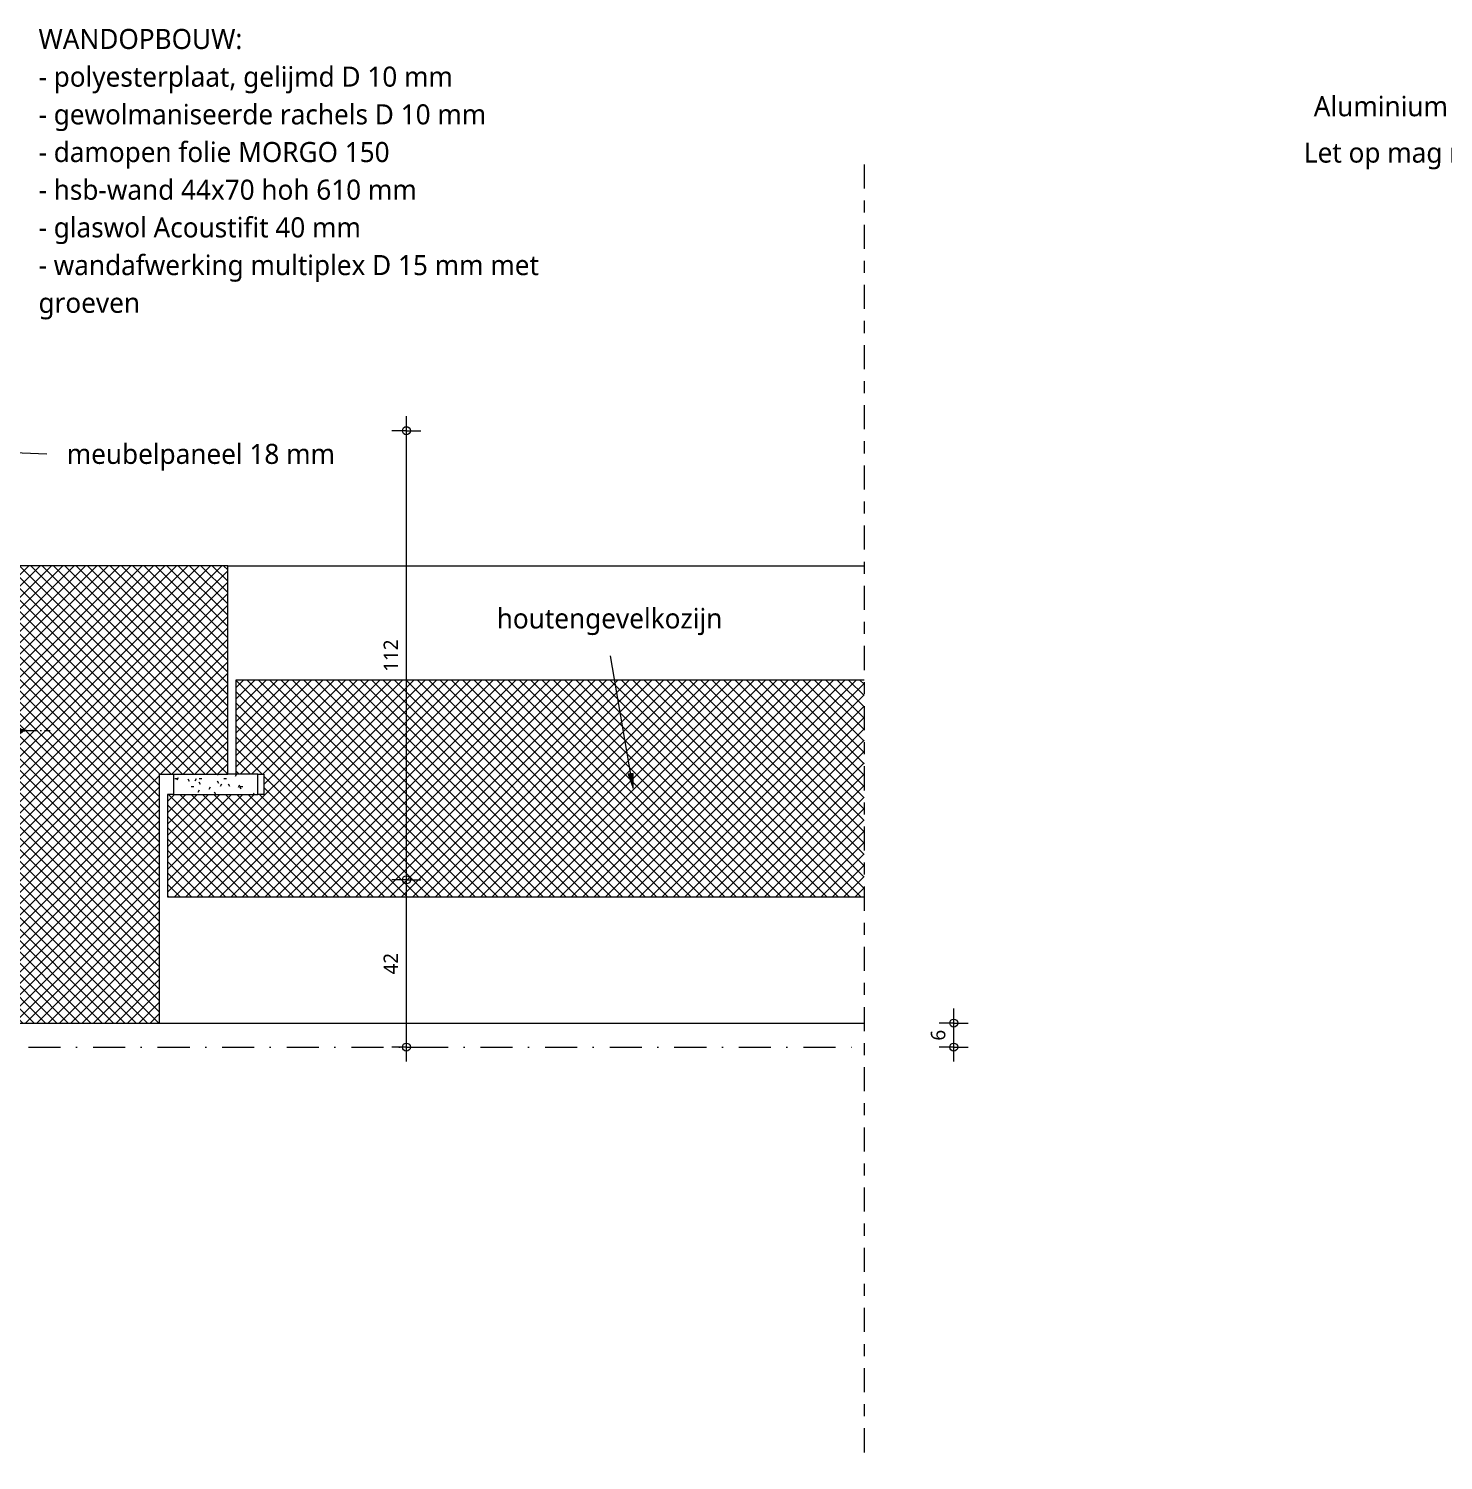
# Model space of a CAD drawing. Header units: millimetres. Extents: x 2457 to 4349, y 3067 to 7524.
# Drawn here: x 2784.3 to 3137, y 4580.8 to 4937.7 of the extents above; entities that cross this region are included whole.
import ezdxf

# ---------------------------------------------------------------- set-up
doc = ezdxf.new("R2010")
doc.units = ezdxf.units.MM
for name, pattern in [('MV_center', [15, 6, -3, 3, -3]), ('MV_hartlijn_staal', [6.6, 5, -0.8, 0, -0.8]), ('MV_stramien', [16, 8, -4, 0, -4])]:
    doc.linetypes.add(name, pattern=pattern)
for name, color, linetype, lineweight in [('A-ANNO-DIMS', 211, 'Continuous', 13), ('A-ANNO-DIMS-2', 211, 'Continuous', 13), ('A-DETL', 90, 'Continuous', 13), ('A-DETL-GENF', 92, 'Continuous', 18), ('G-ANNO-TEXT', 231, 'Continuous', 13)]:
    doc.layers.add(name, color=color, linetype=linetype, lineweight=lineweight)
doc.styles.add('Segoe UI_1', font='segoeui.ttf', dxfattribs={"height": 3.6})
doc.styles.add('Segoe UI_3', font='segoeui.ttf', dxfattribs={"height": 5})
doc.styles.add('Segoe UI_B', font='segoeui.ttf', dxfattribs={"height": 5})
doc.dimstyles.new('1_8_mm', dxfattribs={"dimscale": 304.8, "dimtxt": 3.77051, "dimasz": 0.006562, "dimexe": 0.011811, "dimexo": 0.0625, "dimgap": 0.003281, "dimtad": 1, "dimdec": 0, "dimzin": 0, "dimdsep": 46, "dimtxsty": 'Segoe UI_1', "dimblk1": 'DOTBLANK', "dimblk2": 'DOTBLANK', "dimsah": 1, "dimcen": 0.09, "dimdle": 0.011811, "dimazin": 0, "dimtfac": 1, "dimtdec": 4, "dimtix": 1, "dimtmove": 0, "dimatfit": 3, "dimfxl": 0.011811, "dimfxlon": 1, "dimtvp": 1, "dimtfill": 1, "dimtolj": 1, "dimtzin": 0, "dimarcsym": 2})
doc.dimstyles.new('1_8_mm_3', dxfattribs={"dimscale": 304.8, "dimtxt": 3.77051, "dimasz": 0.006562, "dimexe": 0.011811, "dimexo": 0.0625, "dimgap": 0.003281, "dimtad": 1, "dimdec": 0, "dimzin": 0, "dimdsep": 46, "dimtxsty": 'Segoe UI_1', "dimblk1": 'DOTBLANK', "dimblk2": 'DOTBLANK', "dimsah": 1, "dimcen": 0.09, "dimdle": 0.011811, "dimazin": 0, "dimtfac": 1, "dimtdec": 4, "dimtix": 1, "dimtmove": 0, "dimatfit": 3, "dimfxl": 0.011811, "dimfxlon": 1, "dimtvp": 1, "dimtfill": 1, "dimtolj": 1, "dimtzin": 0, "dimarcsym": 2})
pattern_1 = [(45, (0, 0), (-1.41421356, 1.41421356), []), (135, (0, 0), (-1.41421356, -1.41421356), [])]

# ---------------------------------------------------------------- blocks, each defined once
blk = doc.blocks.new('28 schroeven 2D - Verzonken schroef 4_0x40mm-V45-Details Strandbaak Strandhuis 2_0')
at = {"layer": 'A-DETL-GENF', "linetype": 'MV_hartlijn_staal', "lineweight": 13}
blk.add_line((0, 9.1), (0, -45.9), dxfattribs=at)
at = {"layer": 'A-DETL-GENF', "lineweight": 5}
for p, q in [((-4.4, 0), (4.4, 0)), ((-1.54, -2.4), (-4.4, 0)), ((4.4, 0), (1.54, -2.4)), ((-4.04, -0.3), (4.04, -0.3)), ((-1, -4), (1.03, -3.26)), ((-1, -3.55), (-1, -35)), ((1, -35), (1, -3.55)), ((2, -4.97), (-2, -5.9)), ((-2, -5.9), (-1.25, -5.26)), ((1.25, -5.61), (2, -4.97)), ((2, -7.6), (-2, -8.54)), ((-2, -8.54), (-1.25, -7.9)), ((2, -10.24), (-2, -11.17)), ((-2, -11.17), (-1.25, -10.53)), ((1.25, -8.24), (2, -7.6)), ((1.25, -10.88), (2, -10.24)), ((2, -12.88), (-2, -13.81)), ((-2, -13.81), (-1.25, -13.17)), ((1.25, -13.52), (2, -12.88)), ((2, -15.51), (-2, -16.44)), ((-2, -16.44), (-1.25, -15.8)), ((1.25, -16.15), (2, -15.51)), ((2, -18.15), (-2, -19.08)), ((-2, -19.08), (-1.25, -18.44)), ((2, -20.78), (-2, -21.71)), ((-2, -21.71), (-1.25, -21.07)), ((1.25, -18.79), (2, -18.15)), ((1.25, -21.42), (2, -20.78)), ((2, -23.42), (-2, -24.35)), ((-2, -24.35), (-1.25, -23.71)), ((1.25, -24.06), (2, -23.42)), ((2, -26.06), (-2, -26.99)), ((-2, -26.99), (-1.25, -26.35)), ((1.25, -26.7), (2, -26.06)), ((2, -28.69), (-2, -29.62)), ((-2, -29.62), (-1.25, -28.98)), ((2, -31.33), (-2, -32.26)), ((-2, -32.26), (-1.25, -31.62)), ((1.25, -29.33), (2, -28.69)), ((1.25, -31.97), (2, -31.33)), ((2, -33.96), (-2, -34.89)), ((-2, -34.89), (-1.25, -34.25)), ((-1, -35), (0, -40)), ((0, -40), (1, -35)), ((1.25, -34.6), (2, -33.96)), ((-1.26, -36.66), (-0.51, -36.02)), ((1.26, -36.07), (-1.26, -36.66)), ((-0.52, -38.71), (0.23, -38.07)), ((0.52, -38.47), (-0.52, -38.71)), ((-0.23, -39.11), (0.52, -38.47)), ((0.51, -36.71), (1.26, -36.07))]:
    blk.add_line(p, q, dxfattribs=at)
at = {"layer": 'A-DETL-GENF'}
for p, q in [((-1, -3.55), (-1, 0)), ((1, -3.55), (1, 0))]:
    blk.add_line(p, q, dxfattribs=at)
at = {"layer": 'A-DETL-GENF', "lineweight": 5}
for centre, start, end in [((-2.5, -3.55), 360, 50), ((2.5, -3.55), 130, 180)]:
    blk.add_arc(centre, 1.5, start, end, dxfattribs=at)
for points in [[(-2, -5.9), (-1.5, -6.14), (1.25, -5.61)], [(-1.25, -5.26), (1.8, -4.75), (2, -4.97)], [(-2, -8.54), (-1.5, -8.78), (1.25, -8.24)], [(-1.25, -7.9), (1.8, -7.39), (2, -7.6)], [(-1.25, -10.53), (1.8, -10.02), (2, -10.24)], [(-2, -11.17), (-1.5, -11.41), (1.25, -10.88)], [(-2, -13.81), (-1.5, -14.05), (1.25, -13.52)], [(-1.25, -13.17), (1.8, -12.66), (2, -12.88)], [(-2, -16.44), (-1.5, -16.68), (1.25, -16.15)], [(-1.25, -15.8), (1.8, -15.29), (2, -15.51)], [(-2, -19.08), (-1.5, -19.32), (1.25, -18.79)], [(-1.25, -18.44), (1.8, -17.93), (2, -18.15)], [(-1.25, -21.07), (1.8, -20.57), (2, -20.78)], [(-2, -21.71), (-1.5, -21.96), (1.25, -21.42)], [(-2, -24.35), (-1.5, -24.59), (1.25, -24.06)], [(-1.25, -23.71), (1.8, -23.2), (2, -23.42)], [(-2, -26.99), (-1.5, -27.23), (1.25, -26.7)], [(-1.25, -26.35), (1.8, -25.84), (2, -26.06)], [(-2, -29.62), (-1.5, -29.86), (1.25, -29.33)], [(-2, -32.26), (-1.5, -32.5), (1.25, -31.97)], [(-1.25, -28.98), (1.8, -28.47), (2, -28.69)], [(-1.25, -31.62), (1.8, -31.11), (2, -31.33)], [(-2, -34.89), (-1.5, -35.13), (1.25, -34.6)], [(-1.25, -34.25), (1.8, -33.74), (2, -33.96)], [(-1.26, -36.66), (-1, -36.82), (0.51, -36.71)], [(-0.52, -38.71), (-0.51, -38.79), (-0.23, -39.11)], [(-0.51, -36.02), (1.16, -35.94), (1.26, -36.07)], [(0.23, -38.07), (0.53, -38.42), (0.52, -38.47)]]:
    blk.add_open_spline(points, degree=2, dxfattribs=at)
blk = doc.blocks.new('NLRS_00_DI_maskeer - Type 1-4234791-Details Strandbaak Strandhuis 2_0')
at = {"layer": 'A-DETL-GENF', "linetype": 'MV_center'}
blk.add_line((223, 0), (-100, 0), dxfattribs=at)
blk = doc.blocks.new('DIMBLOCK258-Details Strandbaak Strandhuis 2_0')
at = {"layer": 'A-ANNO-DIMS-2'}
for p, q in [((3014.93, 4680.25), (3014.93, 4693.45)), ((3014.93, 4689.85), (3011.33, 4689.85)), ((3014.93, 4689.85), (3018.53, 4689.85)), ((3014.93, 4683.85), (3011.33, 4683.85)), ((3014.93, 4683.85), (3018.53, 4683.85))]:
    blk.add_line(p, q, dxfattribs=at)
for centre in [(3014.93, 4689.85), (3014.93, 4683.85)]:
    blk.add_circle(centre, 1, dxfattribs=at)
at = {"layer": 'A-ANNO-DIMS-2', "color": 0, "insert": (3009.23, 4685.48), "char_height": 3.6, "width": 3.2906, "attachment_point": 1, "rotation": 90, "line_spacing_factor": 1.142579, "style": 'Segoe UI_1', "bg_fill": 3, "box_fill_scale": 1.25, "bg_fill_color": 9, "bg_fill_true_color": 13158600, "bg_fill_transparency": 0}
blk.add_mtext('6', dxfattribs=at)
blk = doc.blocks.new('_DotBlank')
at = {"color": 0, "linetype": 'ByBlock', "lineweight": -2}
blk.add_line((-0.5, 0), (-1, 0), dxfattribs=at)
blk.add_circle((0, 0), 0.5, dxfattribs=at)
blk = doc.blocks.new('DIMBLOCK290-Details Strandbaak Strandhuis 2_0')
at = {"layer": 'A-ANNO-DIMS-2'}
for p, q in [((2878.48, 4725.55), (2874.88, 4725.55)), ((2878.48, 4680.25), (2878.48, 4725.55)), ((2878.48, 4725.55), (2882.08, 4725.55)), ((2878.48, 4683.85), (2874.88, 4683.85)), ((2878.48, 4683.85), (2882.08, 4683.85))]:
    blk.add_line(p, q, dxfattribs=at)
for centre in [(2878.48, 4725.55), (2878.48, 4683.85)]:
    blk.add_circle(centre, 1, dxfattribs=at)
at = {"layer": 'A-ANNO-DIMS-2', "color": 0, "insert": (2872.79, 4701.96), "char_height": 3.6, "width": 6.5813, "attachment_point": 1, "rotation": 90, "line_spacing_factor": 1.142579, "style": 'Segoe UI_1', "bg_fill": 3, "box_fill_scale": 1.25, "bg_fill_color": 9, "bg_fill_true_color": 13158600, "bg_fill_transparency": 0}
blk.add_mtext('42', dxfattribs=at)
blk = doc.blocks.new('DIMBLOCK291-Details Strandbaak Strandhuis 2_0')
at = {"layer": 'A-ANNO-DIMS-2'}
for p, q in [((2878.48, 4725.55), (2878.48, 4841.1)), ((2878.48, 4837.5), (2874.88, 4837.5)), ((2878.48, 4837.5), (2882.08, 4837.5)), ((2878.48, 4725.55), (2874.88, 4725.55)), ((2878.48, 4725.55), (2882.08, 4725.55))]:
    blk.add_line(p, q, dxfattribs=at)
for centre in [(2878.48, 4837.5), (2878.48, 4725.55)]:
    blk.add_circle(centre, 1, dxfattribs=at)
at = {"layer": 'A-ANNO-DIMS-2', "color": 0, "insert": (2872.79, 4777.41), "char_height": 3.6, "width": 9.8719, "attachment_point": 1, "rotation": 90, "line_spacing_factor": 1.142579, "style": 'Segoe UI_1', "bg_fill": 3, "box_fill_scale": 1.25, "bg_fill_color": 9, "bg_fill_true_color": 13158600, "bg_fill_transparency": 0}
blk.add_mtext('112', dxfattribs=at)

msp = doc.modelspace()

# ---------------------------------------------------------------- hatches: boundary and pattern name
at = {"layer": 'A-DETL-GENF', "lineweight": 13}
h = msp.add_hatch(dxfattribs=at)
h.set_pattern_fill('FP_3', color=250, style=0, pattern_type=2)
h.set_pattern_definition(pattern_1)
h.paths.add_polyline_path([(2749.95, 4689.85), (2816.95, 4689.85), (2816.95, 4751.85), (2833.95, 4751.85), (2833.95, 4803.85), (2762.95, 4803.85), (2762.95, 4723.85), (2743.95, 4723.85), (2743.95, 4708.85), (2749.95, 4708.85), (2749.95, 4689.88)])
h = msp.add_hatch(dxfattribs=at)
h.set_pattern_fill('FP_3', color=250, style=0, pattern_type=2)
h.set_pattern_definition(pattern_1)
h.paths.add_polyline_path([(2820.45, 4721.35), (2992.57, 4721.35), (2992.57, 4775.35), (2835.95, 4775.35), (2835.95, 4751.85), (2842.95, 4751.85), (2842.95, 4746.85), (2818.95, 4746.85), (2818.95, 4721.35)])
h = msp.add_hatch(dxfattribs=at)
h.set_pattern_fill('FP_6', color=254, style=0, pattern_type=2)
h.set_pattern_definition([(0, (0, 0), (8.128, 2.032), [0.67056, -5.425, 0.67056, -5.425, -32.512]), (0, (0, 0), (8.128, 2.032), [-12.192, 0.67056, -11.521, 0.67056, -5.425, -14.224]), (0, (0, 0), (8.128, 2.032), [-30.48, 0.67056, -3.393, 0.67056, -9.489]), (120, (3.048, 1.016), (-5.8237636, 6.0230545), [0.67056, -5.425, 0.67056, -5.425, -32.512]), (120, (3.048, 1.016), (-5.8237636, 6.0230545), [-12.192, 0.67056, -11.521, 0.67056, -5.425, -14.224]), (120, (3.048, 1.016), (-5.8237636, 6.0230545), [-30.48, 0.67056, -3.393, 0.67056, -9.489]), (240, (4.064, 5.08), (-2.3042364, -8.0550545), [0.67056, -5.425, 0.67056, -5.425, -32.512]), (240, (4.064, 5.08), (-2.3042364, -8.0550545), [-12.192, 0.67056, -11.521, 0.67056, -5.425, -14.224]), (240, (4.064, 5.08), (-2.3042364, -8.0550545), [-30.48, 0.67056, -3.393, 0.67056, -9.489])])
h.paths.add_polyline_path([(2833.95, 4746.85), (2841.45, 4746.85), (2841.45, 4751.85), (2820.45, 4751.85), (2820.45, 4746.85)])
at = {"layer": 'G-ANNO-TEXT'}
msp.add_hatch(color=7, dxfattribs=at).paths.add_polyline_path([(2935, 4748.41), (2935.02, 4752.07), (2933.76, 4751.85)])

# ---------------------------------------------------------------- linework, layer by layer
at = {"layer": 'A-DETL', "lineweight": 18}
for p, q in [((2833.95, 4803.85), (2762.95, 4803.85)), ((2833.95, 4751.85), (2833.95, 4803.85)), ((2835.95, 4775.35), (2835.95, 4751.85)), ((2992.57, 4775.35), (2835.95, 4775.35)), ((2816.95, 4689.85), (2816.95, 4751.85)), ((2816.95, 4751.85), (2833.95, 4751.85)), ((2820.45, 4751.85), (2820.45, 4746.85)), ((2841.45, 4751.85), (2833.95, 4751.85)), ((2841.45, 4751.85), (2842.95, 4751.85)), ((2841.45, 4746.85), (2841.45, 4751.85)), ((2842.95, 4751.85), (2842.95, 4746.85)), ((2820.45, 4746.85), (2818.95, 4746.85)), ((2818.95, 4746.85), (2818.95, 4721.35)), ((2820.45, 4746.85), (2841.45, 4746.85)), ((2842.95, 4746.85), (2841.45, 4746.85)), ((2818.95, 4721.35), (2992.57, 4721.35)), ((2749.95, 4689.85), (2816.95, 4689.85))]:
    msp.add_line(p, q, dxfattribs=at)
at = {"layer": 'A-DETL'}
for p, q in [((2833.95, 4803.85), (2992.57, 4803.85)), ((2816.95, 4689.85), (2992.57, 4689.85))]:
    msp.add_line(p, q, dxfattribs=at)
at = {"layer": 'A-DETL', "linetype": 'MV_stramien', "lineweight": 18}
msp.add_line((2735.95, 4683.85), (2992.57, 4683.85), dxfattribs=at)
at = {"layer": 'G-ANNO-TEXT', "color": 250}
for p, q in [((2765.14, 4832.78), (2788.8, 4831.72)), ((2935, 4748.41), (2929.38, 4781.36)), ((2935.02, 4752.07), (2933.76, 4751.85)), ((2933.76, 4751.85), (2935, 4748.41)), ((2935, 4748.41), (2935.02, 4752.07))]:
    msp.add_line(p, q, dxfattribs=at)

# ---------------------------------------------------------------- block references
at = {"layer": 'A-DETL-GENF', "linetype": 'MV_center', "rotation": 90}
msp.add_blockref('NLRS_00_DI_maskeer - Type 1-4234791-Details Strandbaak Strandhuis 2_0', (2992.57, 4680.85), dxfattribs=at)
at = {"layer": 'A-DETL-GENF', "rotation": 89.99999999999955}
msp.add_blockref('28 schroeven 2D - Verzonken schroef 4_0x40mm-V45-Details Strandbaak Strandhuis 2_0', (2743.75, 4762.77), dxfattribs=at)

# ---------------------------------------------------------------- texts
at = {"layer": 'G-ANNO-TEXT', "color": 7, "char_height": 5, "attachment_point": 1}
for s, insert, width, style in [('WANDOPBOUW:', (2786.76, 4937.64), 67.8228, 'Segoe UI_B'), ('- polyesterplaat, gelijmd D 10 mm', (2786.76, 4928.25), 128.27, 'Segoe UI_3'), ('Aluminium profiel in sikaflex kit', (3104.68, 4920.87), 118.0084, 'Segoe UI_3'), ('- gewolmaniseerde rachels D 10 mm', (2786.76, 4918.85), 137.4092, 'Segoe UI_3'), ('- damopen folie MORGO 150', (2786.76, 4909.46), 110.6329, 'Segoe UI_3'), ('Let op mag niet buiten staal steken!', (3102.23, 4909.32), 134.6835, 'Segoe UI_3'), ('- hsb-wand 44x70 hoh 610 mm', (2786.76, 4900.07), 118.0084, 'Segoe UI_3'), ('- glaswol Acoustifit 40 mm', (2786.76, 4890.68), 100.3713, 'Segoe UI_3'), ('- wandafwerking multiplex D 15 mm met ', (2786.76, 4881.28), 156.3291, 'Segoe UI_3'), ('groeven', (2786.76, 4871.89), 30.6245, 'Segoe UI_3'), ('meubelpaneel 18 mm', (2793.8, 4834.22), 82.2531, 'Segoe UI_3'), ('houtengevelkozijn', (2901, 4793.21), 68.7848, 'Segoe UI_3')]:
    msp.add_mtext(s, dxfattribs=dict(at, insert=insert, width=width, style=style))

# ---------------------------------------------------------------- dimensions: what is measured, and where the dimension line sits
at = {"layer": 'A-ANNO-DIMS'}
dim = msp.add_linear_dim(base=(3014.93, 4689.85), p1=(3011.33, 4683.85), p2=(3011.33, 4689.85), angle=90, dimstyle='1_8_mm', override={"dimpost": '<>', "dimfxl": 6}, dxfattribs=at)
dim.commit()
dim.dimension.update_dxf_attribs({"geometry": 'DIMBLOCK258-Details Strandbaak Strandhuis 2_0', "text_midpoint": (3012.07, 4686.85)})

# ---------------------------------------------------------------- next in the draw order: dimensions: what is measured, and where the dimension line sits
dim = msp.add_linear_dim(base=(2878.48, 4725.55), p1=(2874.88, 4683.85), p2=(2874.88, 4725.55), angle=90, dimstyle='1_8_mm_3', override={"dimpost": '<>', "dimfxl": 41.7}, dxfattribs=at)
dim.commit()
dim.dimension.update_dxf_attribs({"geometry": 'DIMBLOCK290-Details Strandbaak Strandhuis 2_0', "text_midpoint": (2875.65, 4704.7)})

# ---------------------------------------------------------------- next in the draw order: dimensions: what is measured, and where the dimension line sits
dim = msp.add_linear_dim(base=(2878.48, 4837.5), p1=(2874.88, 4725.55), p2=(2874.88, 4837.5), angle=90, dimstyle='1_8_mm_3', override={"dimpost": '<>', "dimfxl": 111.955292}, dxfattribs=at)
dim.commit()
dim.dimension.update_dxf_attribs({"geometry": 'DIMBLOCK291-Details Strandbaak Strandhuis 2_0', "text_midpoint": (2875.64, 4781.53)})

doc.saveas('drawing.dxf')
